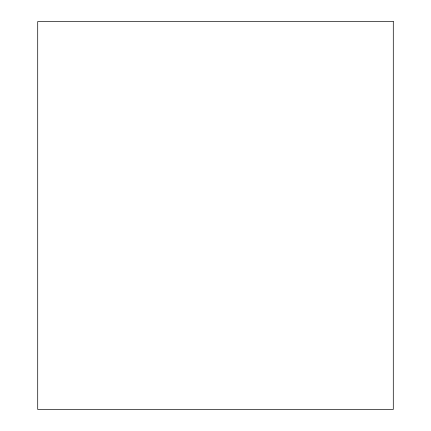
<?xml version="1.0" encoding="UTF-8"?>
<svg xmlns="http://www.w3.org/2000/svg" width="431" height="431" viewBox="0 0 431 431"><rect width="100%" height="100%" fill="white"/><g stroke="black" fill="none" stroke-linecap="round" stroke-linejoin="round"><path stroke-width="0.65" d="M393.287 21.55L37.712 21.55L37.712 409.45L393.287 409.45L393.287 21.55"/></g></svg>
